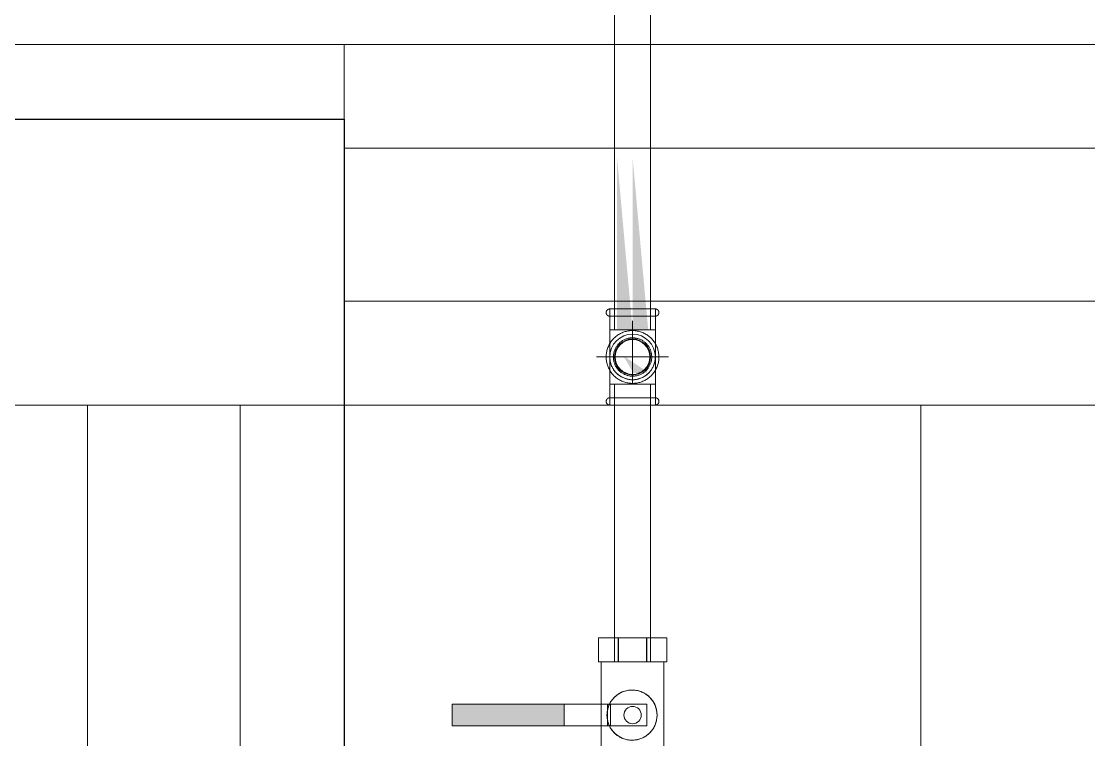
# Model space of a CAD drawing. Header units: metres. Extents: x 147 to 427, y -16 to 162.
# Drawn here: x 295.311 to 296.051, y 117.082 to 117.58 of the extents above; entities that cross this region are included whole.
import ezdxf

# ---------------------------------------------------------------- set-up
doc = ezdxf.new("R2010")
doc.units = ezdxf.units.M
doc.layers.add('1053_ARQ_BASE_MATADOURO_2_dwg', color=7, linetype='Continuous', lineweight=5, true_color=0x767676)
doc.layers.add('1053_ARQ_BASE_MATADOURO_dwg', color=7, linetype='Continuous', lineweight=5, true_color=0x767676)
for name, color, linetype, lineweight in [('A-PISO', 7, 'Continuous', 5), ('P-PIPE', 7, 'Continuous', 5), ('P-PIPE-CNTR', 7, 'Continuous', 5)]:
    doc.layers.add(name, color=color, linetype=linetype, lineweight=lineweight)

# ---------------------------------------------------------------- blocks, each defined once
blk = doc.blocks.new('Valvula esfera BSP-PN30 - Válvula Esfera BSP - TupyValve - Válvula Esfera BSP TupyValve PN30 Plena-3956555-TÉRREO 1_20 - Dependente 1')
at = {"layer": 'P-PIPE', "true_color": 0x7f7f7f}
blk.add_hatch(color=8, dxfattribs=at).paths.add_polyline_path([(-0.0474, 0.0295), (-0.0474, 0.0445), (-0.125, 0.0445), (-0.125, 0.0295)])
at = {"layer": 'P-PIPE'}
for p, q in [((-0.00991, 0.0905), (-0.0237, 0.0905)), ((-0.0237, 0.0905), (-0.00972, 0.0905)), ((-0.0237, 0.0905), (-0.0237, 0.074)), ((-0.0237, 0.0905), (-0.0237, 0.074)), ((-0.01735, 0.0905), (-0.00446, 0.0905)), ((-0.01735, 0.0905), (0.01745, 0.0905)), ((-0.00991, 0.0905), (-0.00991, 0.074)), ((-0.00972, 0.0905), (0.00991, 0.0905)), ((-0.00972, 0.0905), (-0.00972, 0.074)), ((0.00455, 0.0905), (0.01745, 0.0905)), ((0.0237, 0.0905), (0.00972, 0.0905)), ((0.00972, 0.0905), (0.00972, 0.074)), ((0.00991, 0.0905), (0.0237, 0.0905)), ((0.00991, 0.0905), (0.00991, 0.074)), ((0.0237, 0.074), (0.0237, 0.0905)), ((0.0237, 0.0905), (0.0237, 0.074)), ((-0.00972, 0.074), (-0.0237, 0.074)), ((-0.0237, 0.074), (-0.00991, 0.074)), ((-0.0218, 0.074), (-0.0218, 0)), ((-0.0218, 0.074), (-0.00564, 0.074)), ((-0.0218, 0.074), (0.0218, 0.074)), ((0.01745, 0.074), (-0.01735, 0.074)), ((-0.00446, 0.074), (-0.01735, 0.074)), ((0.00991, 0.074), (-0.00972, 0.074)), ((0.01745, 0.074), (0.00455, 0.074)), ((0.00564, 0.074), (0.0218, 0.074)), ((0.00972, 0.074), (0.0237, 0.074)), ((0.0237, 0.074), (0.00991, 0.074)), ((0.0218, 0), (0.0218, 0.074)), ((-0.125, 0.0445), (-0.0474, 0.0445)), ((-0.125, 0.0445), (-0.125, 0.0295)), ((-0.0174, 0.0445), (-0.0474, 0.0445)), ((-0.0474, 0.0445), (-0.0154, 0.0445)), ((-0.0474, 0.0445), (-0.0474, 0.0295)), ((0.01, 0.0445), (-0.0174, 0.0445)), ((-0.0174, 0.0295), (-0.0174, 0.0445)), ((-0.0154, 0.0445), (0.01, 0.0445)), ((-0.0154, 0.0445), (-0.0154, 0.0295)), ((0.01, 0.0445), (0.01, 0.0295)), ((0.01, 0.0445), (0.01, 0.0295)), ((-0.0474, 0.0295), (-0.125, 0.0295)), ((-0.0154, 0.0295), (-0.0474, 0.0295)), ((-0.0474, 0.0295), (-0.0174, 0.0295)), ((-0.0174, 0.0295), (0.01, 0.0295)), ((0.01, 0.0295), (-0.0154, 0.0295)), ((-0.00962, 0), (-0.0237, 0)), ((-0.0237, 0), (-0.01002, 0)), ((-0.0237, 0), (-0.0237, -0.0165)), ((-0.0237, 0), (-0.0237, -0.0165)), ((0.0218, 0), (-0.0218, 0)), ((0.0218, 0), (-0.0218, 0)), ((-0.0174, 0), (0.0174, 0)), ((-0.0174, 0), (0.0174, 0)), ((-0.01002, 0), (0.00962, 0)), ((-0.01002, 0), (-0.01002, -0.0165)), ((0.01002, 0), (-0.00962, 0)), ((-0.00962, 0), (-0.00962, -0.0165)), ((0.00962, 0), (0.0237, 0)), ((0.00962, 0), (0.00962, -0.0165)), ((0.0237, 0), (0.01002, 0)), ((0.01002, 0), (0.01002, -0.0165)), ((0.0237, -0.0165), (0.0237, 0)), ((0.0237, 0), (0.0237, -0.0165)), ((-0.01002, -0.0165), (-0.0237, -0.0165)), ((-0.0237, -0.0165), (-0.00962, -0.0165)), ((0.0174, -0.0165), (-0.0174, -0.0165)), ((0.0174, -0.0165), (-0.0174, -0.0165)), ((0.00962, -0.0165), (-0.01002, -0.0165)), ((-0.00962, -0.0165), (0.01002, -0.0165)), ((0.0237, -0.0165), (0.00962, -0.0165)), ((0.01002, -0.0165), (0.0237, -0.0165))]:
    blk.add_line(p, q, dxfattribs=at)
for centre, radius, start, end in [((-0.00034, 0.037), 0.0174, 360, 180), ((0, 0.037), 0.006, 0, 180), ((0, 0.037), 0.006, 360, 180), ((0, 0.037), 0.006, 0, 180), ((0, 0.037), 0.006, 0, 180), ((-0.00034, 0.037), 0.0174, 180, 360), ((0, 0.037), 0.006, 180, 360), ((0, 0.037), 0.006, 180, 360), ((0, 0.037), 0.006, 180, 360), ((0, 0.037), 0.006, 180, 360)]:
    blk.add_arc(centre, radius, start, end, dxfattribs=at)
for points, knots in [([(-0.01774, 0.037), (-0.01768, 0.03811), (-0.0175, 0.03971), (-0.01713, 0.04145), (-0.01686, 0.04241), (-0.01657, 0.04335), (-0.01611, 0.04447), (-0.01543, 0.04576), (-0.01463, 0.04697), (-0.01377, 0.0481), (-0.01283, 0.04916), (-0.01142, 0.0505), (-0.00984, 0.05164), (-0.00809, 0.05259), (-0.00668, 0.05322), (-0.00519, 0.05374), (-0.00317, 0.05423), (-0.00103, 0.05442), (0.00114, 0.05435), (0.00324, 0.05409), (0.00527, 0.05352), (0.00719, 0.05269), (0.00898, 0.05176), (0.0106, 0.05061), (0.01204, 0.04926), (0.013, 0.04819), (0.01389, 0.04704), (0.0147, 0.04582), (0.0154, 0.04452), (0.01596, 0.04315), (0.01638, 0.04172), (0.01681, 0.03972), (0.01699, 0.03811), (0.01706, 0.037)], [0, 0, 0, 0, 0.055556, 0.083333, 0.097222, 0.111111, 0.138889, 0.166667, 0.194444, 0.222222, 0.25, 0.277778, 0.333333, 0.361111, 0.388889, 0.416667, 0.444444, 0.5, 0.527778, 0.555556, 0.611111, 0.638889, 0.666667, 0.722222, 0.75, 0.777778, 0.805556, 0.833333, 0.861111, 0.888889, 0.916667, 0.944444, 1, 1, 1, 1]), ([(0.01706, 0.037), (0.01699, 0.03589), (0.01681, 0.03428), (0.01638, 0.03228), (0.01596, 0.03085), (0.0154, 0.02948), (0.0147, 0.02818), (0.01389, 0.02696), (0.013, 0.02581), (0.01204, 0.02474), (0.0106, 0.02339), (0.00898, 0.02224), (0.00719, 0.02131), (0.00575, 0.02069), (0.00425, 0.02019), (0.00221, 0.01973), (0.00006, 0.01957), (-0.00211, 0.01968), (-0.0042, 0.01996), (-0.0062, 0.02056), (-0.00809, 0.02141), (-0.00984, 0.02236), (-0.01142, 0.0235), (-0.01283, 0.02484), (-0.01377, 0.0259), (-0.01463, 0.02703), (-0.01543, 0.02824), (-0.01611, 0.02953), (-0.01657, 0.03065), (-0.01686, 0.03159), (-0.01713, 0.03255), (-0.0175, 0.03429), (-0.01768, 0.03589), (-0.01774, 0.037)], [0, 0, 0, 0, 0.055556, 0.083333, 0.111111, 0.138889, 0.166667, 0.194444, 0.222222, 0.25, 0.277778, 0.333333, 0.361111, 0.388889, 0.416667, 0.444444, 0.5, 0.527778, 0.555556, 0.611111, 0.638889, 0.666667, 0.722222, 0.75, 0.777778, 0.805556, 0.833333, 0.861111, 0.888889, 0.902778, 0.916667, 0.944444, 1, 1, 1, 1])]:
    blk.add_open_spline(points, degree=3, knots=knots, dxfattribs=at)
blk = doc.blocks.new('AÇO_Cotovelo 90 45 - AÇO_Cotovelo 90 45-V171-TÉRREO 1_20 - Dependente 1')
at = {"layer": 'P-PIPE'}
for p, q in [((118.82732, 117.32868), (118.82732, 117.31418)), ((118.84312, 117.32868), (118.82732, 117.32868)), ((118.82732, 117.32868), (118.84312, 117.32868)), ((118.8346, 117.32868), (118.83107, 117.32868)), ((118.85892, 117.32868), (118.84312, 117.32868)), ((118.84312, 117.32868), (118.85892, 117.32868)), ((118.85517, 117.32868), (118.85164, 117.32868)), ((118.85892, 117.31418), (118.85892, 117.32868)), ((118.82732, 117.31418), (118.84312, 117.31418)), ((118.8346, 117.31418), (118.83107, 117.31418)), ((118.84312, 117.31418), (118.85892, 117.31418)), ((118.85517, 117.31418), (118.85164, 117.31418))]:
    blk.add_line(p, q, dxfattribs=at)
at = {"layer": 'P-PIPE', "flags": 128}
for points in [[(118.84312, 117.36578), (118.84238, 117.36577), (118.84165, 117.36573), (118.84093, 117.36565), (118.8402, 117.36555), (118.83948, 117.36542), (118.83877, 117.36526), (118.83806, 117.36507), (118.83736, 117.36486), (118.83667, 117.36461), (118.83599, 117.36434), (118.83532, 117.36404), (118.83467, 117.36372), (118.83402, 117.36337), (118.8334, 117.36299), (118.83278, 117.36259), (118.83219, 117.36216), (118.83161, 117.36171), (118.83105, 117.36124), (118.83051, 117.36075), (118.82999, 117.36023), (118.82949, 117.3597), (118.82901, 117.35914), (118.82856, 117.35857), (118.82813, 117.35798), (118.82772, 117.35737), (118.82733, 117.35675), (118.82698, 117.35611), (118.82664, 117.35546), (118.82634, 117.35479), (118.82606, 117.35412), (118.82581, 117.35343), (118.82558, 117.35273), (118.82539, 117.35203), (118.82522, 117.35131), (118.82508, 117.35059), (118.82497, 117.34987), (118.82489, 117.34914), (118.82484, 117.34841), (118.82482, 117.34768), (118.82482, 117.34695), (118.82486, 117.34622), (118.82493, 117.34549), (118.82502, 117.34476), (118.82514, 117.34404), (118.82529, 117.34333), (118.82548, 117.34262), (118.82568, 117.34192), (118.82592, 117.34122), (118.82619, 117.34054), (118.82648, 117.33987), (118.82679, 117.33921), (118.82714, 117.33856), (118.82751, 117.33793), (118.8279, 117.33732), (118.82832, 117.33671), (118.82876, 117.33613), (118.82923, 117.33557), (118.82972, 117.33502), (118.83023, 117.3345), (118.83076, 117.33399), (118.8313, 117.33351), (118.83187, 117.33305), (118.83246, 117.33261), (118.83306, 117.33219), (118.83368, 117.3318), (118.83432, 117.33144), (118.83497, 117.3311), (118.83563, 117.33079), (118.8363, 117.3305), (118.83699, 117.33024), (118.83768, 117.33001), (118.83838, 117.32981), (118.83909, 117.32963), (118.83981, 117.32949), (118.84053, 117.32937), (118.84126, 117.32928), (118.84199, 117.32922), (118.84272, 117.32919), (118.84312, 117.32918)], [(118.84312, 117.32918), (118.84385, 117.3292), (118.84458, 117.32924), (118.84531, 117.32932), (118.84603, 117.32942), (118.84675, 117.32955), (118.84747, 117.32971), (118.84817, 117.3299), (118.84887, 117.33011), (118.84956, 117.33036), (118.85024, 117.33063), (118.85091, 117.33093), (118.85157, 117.33125), (118.85221, 117.3316), (118.85284, 117.33198), (118.85345, 117.33238), (118.85405, 117.33281), (118.85462, 117.33325), (118.85518, 117.33373), (118.85572, 117.33422), (118.85624, 117.33473), (118.85674, 117.33527), (118.85722, 117.33582), (118.85768, 117.3364), (118.85811, 117.33699), (118.85852, 117.3376), (118.8589, 117.33822), (118.85926, 117.33886), (118.85959, 117.33951), (118.85989, 117.34018), (118.86017, 117.34085), (118.86042, 117.34154), (118.86065, 117.34224), (118.86084, 117.34294), (118.86101, 117.34366), (118.86115, 117.34437), (118.86126, 117.3451), (118.86134, 117.34583), (118.86139, 117.34656), (118.86142, 117.34729), (118.86141, 117.34802), (118.86137, 117.34875), (118.86131, 117.34948), (118.86121, 117.3502), (118.86109, 117.35093), (118.86094, 117.35164), (118.86076, 117.35235), (118.86055, 117.35305), (118.86031, 117.35375), (118.86005, 117.35443), (118.85976, 117.3551), (118.85944, 117.35576), (118.85909, 117.35641), (118.85873, 117.35704), (118.85833, 117.35765), (118.85791, 117.35825), (118.85747, 117.35884), (118.857, 117.3594), (118.85652, 117.35995), (118.85601, 117.36047), (118.85548, 117.36098), (118.85493, 117.36146), (118.85436, 117.36192), (118.85377, 117.36236), (118.85317, 117.36278), (118.85255, 117.36317), (118.85192, 117.36353), (118.85127, 117.36387), (118.85061, 117.36418), (118.84993, 117.36447), (118.84925, 117.36473), (118.84855, 117.36496), (118.84785, 117.36516), (118.84714, 117.36534), (118.84642, 117.36548), (118.8457, 117.3656), (118.84497, 117.36569), (118.84424, 117.36575), (118.84351, 117.36578), (118.84312, 117.36578)], [(118.84312, 117.33418), (118.84258, 117.33419), (118.84205, 117.33423), (118.84152, 117.33428), (118.841, 117.33435), (118.84047, 117.33445), (118.83995, 117.33457), (118.83944, 117.3347), (118.83893, 117.33486), (118.83843, 117.33504), (118.83794, 117.33523), (118.83745, 117.33545), (118.83697, 117.33569), (118.83651, 117.33594), (118.83605, 117.33622), (118.83561, 117.33651), (118.83517, 117.33682), (118.83475, 117.33714), (118.83435, 117.33749), (118.83395, 117.33784), (118.83358, 117.33822), (118.83321, 117.33861), (118.83287, 117.33901), (118.83253, 117.33943), (118.83222, 117.33986), (118.83192, 117.3403), (118.83165, 117.34075), (118.83139, 117.34122), (118.83115, 117.34169), (118.83092, 117.34217), (118.83072, 117.34266), (118.83054, 117.34316), (118.83037, 117.34367), (118.83023, 117.34418), (118.83011, 117.3447), (118.83001, 117.34522), (118.82993, 117.34575), (118.82987, 117.34628), (118.82983, 117.34681), (118.82982, 117.34734), (118.82982, 117.34787), (118.82985, 117.3484), (118.8299, 117.34893), (118.82996, 117.34946), (118.83005, 117.34999), (118.83016, 117.35051), (118.8303, 117.35102), (118.83045, 117.35153), (118.83062, 117.35203), (118.83081, 117.35253), (118.83102, 117.35302), (118.83125, 117.3535), (118.8315, 117.35397), (118.83177, 117.35443), (118.83206, 117.35488), (118.83236, 117.35531), (118.83269, 117.35574), (118.83302, 117.35615), (118.83338, 117.35654), (118.83375, 117.35692), (118.83413, 117.35729), (118.83453, 117.35764), (118.83495, 117.35798), (118.83537, 117.3583), (118.83581, 117.3586), (118.83626, 117.35888), (118.83672, 117.35915), (118.83719, 117.35939), (118.83767, 117.35962), (118.83816, 117.35983), (118.83866, 117.36002), (118.83917, 117.36018), (118.83968, 117.36033), (118.84019, 117.36046), (118.84071, 117.36057), (118.84124, 117.36065), (118.84177, 117.36072), (118.8423, 117.36076), (118.84283, 117.36078), (118.84312, 117.36078)], [(118.84312, 117.36078), (118.84365, 117.36077), (118.84418, 117.36074), (118.84471, 117.36069), (118.84524, 117.36061), (118.84576, 117.36052), (118.84628, 117.3604), (118.84679, 117.36027), (118.8473, 117.36011), (118.8478, 117.35993), (118.8483, 117.35973), (118.84878, 117.35952), (118.84926, 117.35928), (118.84972, 117.35903), (118.85018, 117.35875), (118.85063, 117.35846), (118.85106, 117.35815), (118.85148, 117.35783), (118.85189, 117.35748), (118.85228, 117.35712), (118.85266, 117.35675), (118.85302, 117.35636), (118.85337, 117.35596), (118.8537, 117.35554), (118.85401, 117.35511), (118.85431, 117.35467), (118.85459, 117.35422), (118.85485, 117.35375), (118.85509, 117.35328), (118.85531, 117.3528), (118.85551, 117.3523), (118.8557, 117.3518), (118.85586, 117.3513), (118.856, 117.35079), (118.85612, 117.35027), (118.85622, 117.34974), (118.8563, 117.34922), (118.85636, 117.34869), (118.8564, 117.34816), (118.85642, 117.34763), (118.85641, 117.3471), (118.85638, 117.34656), (118.85634, 117.34603), (118.85627, 117.34551), (118.85618, 117.34498), (118.85607, 117.34446), (118.85594, 117.34395), (118.85579, 117.34344), (118.85561, 117.34293), (118.85542, 117.34244), (118.85521, 117.34195), (118.85498, 117.34147), (118.85473, 117.341), (118.85446, 117.34054), (118.85417, 117.34009), (118.85387, 117.33966), (118.85355, 117.33923), (118.85321, 117.33882), (118.85286, 117.33843), (118.85249, 117.33804), (118.8521, 117.33768), (118.8517, 117.33733), (118.85129, 117.33699), (118.85086, 117.33667), (118.85042, 117.33637), (118.84997, 117.33609), (118.84951, 117.33582), (118.84904, 117.33558), (118.84856, 117.33535), (118.84807, 117.33514), (118.84757, 117.33495), (118.84707, 117.33478), (118.84656, 117.33464), (118.84604, 117.33451), (118.84552, 117.3344), (118.84499, 117.33432), (118.84447, 117.33425), (118.84394, 117.33421), (118.8434, 117.33419), (118.84312, 117.33418)], [(118.82732, 117.34747), (118.82732, 117.34742), (118.82732, 117.34735), (118.82732, 117.34724), (118.82732, 117.34711), (118.82732, 117.34695), (118.82732, 117.34675), (118.82732, 117.34653), (118.82732, 117.34628), (118.82732, 117.346), (118.82732, 117.34569), (118.82732, 117.34536), (118.82732, 117.345), (118.82732, 117.34461), (118.82732, 117.3442), (118.82732, 117.34376), (118.82732, 117.3433), (118.82732, 117.34282), (118.82732, 117.34231), (118.82732, 117.34178), (118.82732, 117.34123), (118.82732, 117.34066), (118.82732, 117.34007), (118.82732, 117.33947), (118.82732, 117.33884), (118.82732, 117.3382), (118.82732, 117.33755), (118.82732, 117.33688), (118.82732, 117.33619), (118.82732, 117.3355), (118.82732, 117.33479), (118.82732, 117.33407), (118.82732, 117.33335), (118.82732, 117.33262), (118.82732, 117.33188), (118.82732, 117.33114), (118.82732, 117.33039), (118.82732, 117.32964), (118.82732, 117.32889), (118.82732, 117.32868)], [(118.85892, 117.32868), (118.85892, 117.32944), (118.85892, 117.33019), (118.85892, 117.33093), (118.85892, 117.33168), (118.85892, 117.33242), (118.85892, 117.33315), (118.85892, 117.33388), (118.85892, 117.3346), (118.85892, 117.33531), (118.85892, 117.33601), (118.85892, 117.33669), (118.85892, 117.33737), (118.85892, 117.33803), (118.85892, 117.33867), (118.85892, 117.3393), (118.85892, 117.33991), (118.85892, 117.34051), (118.85892, 117.34108), (118.85892, 117.34164), (118.85892, 117.34217), (118.85892, 117.34268), (118.85892, 117.34317), (118.85892, 117.34364), (118.85892, 117.34409), (118.85892, 117.3445), (118.85892, 117.3449), (118.85892, 117.34527), (118.85892, 117.34561), (118.85892, 117.34592), (118.85892, 117.34621), (118.85892, 117.34647), (118.85892, 117.3467), (118.85892, 117.3469), (118.85892, 117.34707), (118.85892, 117.34721), (118.85892, 117.34732), (118.85892, 117.34741), (118.85892, 117.34746)], [(118.82482, 117.31668), (118.82482, 117.31678), (118.82482, 117.31688), (118.82483, 117.31698), (118.82485, 117.31708), (118.82487, 117.31718), (118.82489, 117.31728), (118.82491, 117.31738), (118.82494, 117.31747), (118.82498, 117.31757), (118.82501, 117.31766), (118.82505, 117.31775), (118.8251, 117.31784), (118.82515, 117.31793), (118.8252, 117.31801), (118.82525, 117.3181), (118.82531, 117.31818), (118.82537, 117.31826), (118.82544, 117.31833), (118.8255, 117.31841), (118.82557, 117.31848), (118.82565, 117.31855), (118.82572, 117.31861), (118.8258, 117.31867), (118.82588, 117.31873), (118.82597, 117.31879), (118.82605, 117.31884), (118.82614, 117.31889), (118.82623, 117.31893), (118.82632, 117.31898), (118.82641, 117.31901), (118.8265, 117.31905), (118.8266, 117.31908), (118.8267, 117.31911), (118.82679, 117.31913), (118.82689, 117.31915), (118.82699, 117.31916), (118.82709, 117.31917), (118.82719, 117.31918), (118.82729, 117.31918), (118.82732, 117.31918)], [(118.82732, 117.31418), (118.82722, 117.31419), (118.82712, 117.31419), (118.82702, 117.3142), (118.82692, 117.31422), (118.82682, 117.31423), (118.82672, 117.31426), (118.82663, 117.31428), (118.82653, 117.31431), (118.82644, 117.31434), (118.82634, 117.31438), (118.82625, 117.31442), (118.82616, 117.31447), (118.82607, 117.31451), (118.82599, 117.31457), (118.8259, 117.31462), (118.82582, 117.31468), (118.82574, 117.31474), (118.82567, 117.3148), (118.82559, 117.31487), (118.82552, 117.31494), (118.82545, 117.31502), (118.82539, 117.31509), (118.82533, 117.31517), (118.82527, 117.31525), (118.82521, 117.31533), (118.82516, 117.31542), (118.82511, 117.31551), (118.82507, 117.3156), (118.82502, 117.31569), (118.82499, 117.31578), (118.82495, 117.31587), (118.82492, 117.31597), (118.82489, 117.31606), (118.82487, 117.31616), (118.82485, 117.31626), (118.82484, 117.31636), (118.82483, 117.31646), (118.82482, 117.31656), (118.82482, 117.31666), (118.82482, 117.31668)], [(118.82733, 117.31918), (118.82737, 117.31918), (118.82743, 117.31918), (118.82752, 117.31918), (118.82763, 117.31918), (118.82777, 117.31918), (118.82793, 117.31918), (118.82812, 117.31918), (118.82833, 117.31918), (118.82856, 117.31918), (118.82882, 117.31918), (118.8291, 117.31918), (118.8294, 117.31918), (118.82973, 117.31918), (118.83008, 117.31918), (118.83044, 117.31918), (118.83083, 117.31918), (118.83124, 117.31918), (118.83166, 117.31918), (118.83211, 117.31918), (118.83257, 117.31918), (118.83305, 117.31918), (118.83354, 117.31918), (118.83405, 117.31918), (118.83458, 117.31918), (118.83512, 117.31918), (118.83567, 117.31918), (118.83623, 117.31918), (118.83681, 117.31918)], [(118.82733, 117.31418), (118.82737, 117.31418), (118.82743, 117.31418), (118.82752, 117.31418), (118.82763, 117.31418), (118.82777, 117.31418), (118.82793, 117.31418), (118.82812, 117.31418), (118.82833, 117.31418), (118.82856, 117.31418), (118.82882, 117.31418), (118.8291, 117.31418), (118.8294, 117.31418), (118.82973, 117.31418), (118.83008, 117.31418), (118.83044, 117.31418), (118.83083, 117.31418), (118.83124, 117.31418), (118.83166, 117.31418), (118.83211, 117.31418), (118.83257, 117.31418), (118.83305, 117.31418), (118.83354, 117.31418), (118.83405, 117.31418), (118.83458, 117.31418), (118.83512, 117.31418), (118.83567, 117.31418), (118.83623, 117.31418), (118.83681, 117.31418), (118.83739, 117.31418), (118.83798, 117.31418), (118.83859, 117.31418), (118.8392, 117.31418), (118.83981, 117.31418), (118.84043, 117.31418), (118.84106, 117.31418), (118.84168, 117.31418), (118.84231, 117.31418), (118.84295, 117.31418), (118.84312, 117.31418)], [(118.84312, 117.31918), (118.84248, 117.31918), (118.84185, 117.31918), (118.84122, 117.31918), (118.8406, 117.31918), (118.83998, 117.31918), (118.83936, 117.31918), (118.83875, 117.31918), (118.83815, 117.31918), (118.83755, 117.31918), (118.83696, 117.31918), (118.83639, 117.31918), (118.83582, 117.31918), (118.83527, 117.31918), (118.83472, 117.31918), (118.8342, 117.31918), (118.83368, 117.31918), (118.83318, 117.31918), (118.8327, 117.31918), (118.83223, 117.31918), (118.83178, 117.31918), (118.83135, 117.31918), (118.83094, 117.31918), (118.83055, 117.31918), (118.83017, 117.31918), (118.82982, 117.31918), (118.82949, 117.31918), (118.82918, 117.31918), (118.82889, 117.31918), (118.82863, 117.31918), (118.82839, 117.31918), (118.82817, 117.31918), (118.82798, 117.31918), (118.82781, 117.31918), (118.82767, 117.31918), (118.82755, 117.31918), (118.82745, 117.31918), (118.82738, 117.31918), (118.82734, 117.31918)], [(118.83696, 117.31418), (118.83639, 117.31418), (118.83582, 117.31418), (118.83527, 117.31418), (118.83472, 117.31418), (118.8342, 117.31418), (118.83368, 117.31418), (118.83318, 117.31418), (118.8327, 117.31418), (118.83223, 117.31418), (118.83178, 117.31418), (118.83135, 117.31418), (118.83094, 117.31418), (118.83055, 117.31418), (118.83017, 117.31418), (118.82982, 117.31418), (118.82949, 117.31418), (118.82918, 117.31418), (118.82889, 117.31418), (118.82863, 117.31418), (118.82839, 117.31418), (118.82817, 117.31418), (118.82798, 117.31418), (118.82781, 117.31418), (118.82767, 117.31418), (118.82755, 117.31418), (118.82745, 117.31418), (118.82738, 117.31418), (118.82734, 117.31418)], [(118.8589, 117.31918), (118.85887, 117.31918), (118.8588, 117.31918), (118.85871, 117.31918), (118.8586, 117.31918), (118.85846, 117.31918), (118.8583, 117.31918), (118.85811, 117.31918), (118.8579, 117.31918), (118.85767, 117.31918), (118.85741, 117.31918), (118.85713, 117.31918), (118.85683, 117.31918), (118.8565, 117.31918), (118.85616, 117.31918), (118.85579, 117.31918), (118.8554, 117.31918), (118.85499, 117.31918), (118.85457, 117.31918), (118.85412, 117.31918), (118.85366, 117.31918), (118.85318, 117.31918), (118.85269, 117.31918), (118.85218, 117.31918), (118.85165, 117.31918), (118.85111, 117.31918), (118.85056, 117.31918), (118.85, 117.31918), (118.84943, 117.31918), (118.84884, 117.31918), (118.84825, 117.31918), (118.84765, 117.31918), (118.84704, 117.31918), (118.84642, 117.31918), (118.8458, 117.31918), (118.84518, 117.31918), (118.84455, 117.31918), (118.84392, 117.31918), (118.84329, 117.31918), (118.84312, 117.31918)], [(118.84312, 117.31418), (118.84375, 117.31418), (118.84438, 117.31418), (118.84501, 117.31418), (118.84563, 117.31418), (118.84626, 117.31418), (118.84687, 117.31418), (118.84748, 117.31418), (118.84809, 117.31418), (118.84868, 117.31418), (118.84927, 117.31418), (118.84985, 117.31418), (118.85041, 117.31418), (118.85097, 117.31418), (118.85151, 117.31418), (118.85204, 117.31418), (118.85255, 117.31418), (118.85305, 117.31418), (118.85353, 117.31418), (118.854, 117.31418), (118.85445, 117.31418), (118.85488, 117.31418), (118.85529, 117.31418), (118.85569, 117.31418), (118.85606, 117.31418), (118.85641, 117.31418), (118.85674, 117.31418), (118.85705, 117.31418), (118.85734, 117.31418), (118.8576, 117.31418), (118.85784, 117.31418), (118.85806, 117.31418), (118.85825, 117.31418), (118.85842, 117.31418), (118.85857, 117.31418), (118.85869, 117.31418), (118.85878, 117.31418), (118.85885, 117.31418), (118.8589, 117.31418)], [(118.84927, 117.31918), (118.84985, 117.31918), (118.85041, 117.31918), (118.85097, 117.31918), (118.85151, 117.31918), (118.85204, 117.31918), (118.85255, 117.31918), (118.85305, 117.31918), (118.85353, 117.31918), (118.854, 117.31918), (118.85445, 117.31918), (118.85488, 117.31918), (118.85529, 117.31918), (118.85569, 117.31918), (118.85606, 117.31918), (118.85641, 117.31918), (118.85674, 117.31918), (118.85705, 117.31918), (118.85734, 117.31918), (118.8576, 117.31918), (118.85784, 117.31918), (118.85806, 117.31918), (118.85825, 117.31918), (118.85842, 117.31918), (118.85857, 117.31918), (118.85869, 117.31918), (118.85878, 117.31918), (118.85885, 117.31918), (118.8589, 117.31918)], [(118.8589, 117.31418), (118.85887, 117.31418), (118.8588, 117.31418), (118.85871, 117.31418), (118.8586, 117.31418), (118.85846, 117.31418), (118.8583, 117.31418), (118.85811, 117.31418), (118.8579, 117.31418), (118.85767, 117.31418), (118.85741, 117.31418), (118.85713, 117.31418), (118.85683, 117.31418), (118.8565, 117.31418), (118.85616, 117.31418), (118.85579, 117.31418), (118.8554, 117.31418), (118.85499, 117.31418), (118.85457, 117.31418), (118.85412, 117.31418), (118.85366, 117.31418), (118.85318, 117.31418), (118.85269, 117.31418), (118.85218, 117.31418), (118.85165, 117.31418), (118.85111, 117.31418), (118.85056, 117.31418), (118.85, 117.31418), (118.84943, 117.31418)], [(118.85892, 117.31918), (118.85902, 117.31918), (118.85912, 117.31918), (118.85922, 117.31917), (118.85931, 117.31915), (118.85941, 117.31913), (118.85951, 117.31911), (118.85961, 117.31909), (118.8597, 117.31906), (118.8598, 117.31902), (118.85989, 117.31899), (118.85998, 117.31895), (118.86007, 117.3189), (118.86016, 117.31885), (118.86024, 117.3188), (118.86033, 117.31875), (118.86041, 117.31869), (118.86049, 117.31863), (118.86056, 117.31856), (118.86064, 117.3185), (118.86071, 117.31843), (118.86078, 117.31835), (118.86084, 117.31828), (118.86091, 117.3182), (118.86096, 117.31812), (118.86102, 117.31804), (118.86107, 117.31795), (118.86112, 117.31786), (118.86117, 117.31777), (118.86121, 117.31768), (118.86125, 117.31759), (118.86128, 117.3175), (118.86131, 117.3174), (118.86134, 117.3173), (118.86136, 117.31721), (118.86138, 117.31711), (118.8614, 117.31701), (118.86141, 117.31691), (118.86141, 117.31681), (118.86142, 117.31671), (118.86142, 117.31668)], [(118.86142, 117.31668), (118.86141, 117.31658), (118.86141, 117.31648), (118.8614, 117.31639), (118.86138, 117.31629), (118.86137, 117.31619), (118.86134, 117.31609), (118.86132, 117.31599), (118.86129, 117.3159), (118.86126, 117.3158), (118.86122, 117.31571), (118.86118, 117.31562), (118.86113, 117.31553), (118.86109, 117.31544), (118.86103, 117.31536), (118.86098, 117.31527), (118.86092, 117.31519), (118.86086, 117.31511), (118.8608, 117.31504), (118.86073, 117.31496), (118.86066, 117.31489), (118.86059, 117.31482), (118.86051, 117.31476), (118.86043, 117.3147), (118.86035, 117.31464), (118.86027, 117.31458), (118.86018, 117.31453), (118.86009, 117.31448), (118.86001, 117.31443), (118.85991, 117.31439), (118.85982, 117.31435), (118.85973, 117.31432), (118.85963, 117.31429), (118.85954, 117.31426), (118.85944, 117.31424), (118.85934, 117.31422), (118.85924, 117.31421), (118.85914, 117.31419), (118.85904, 117.31419), (118.85894, 117.31418), (118.85892, 117.31418)]]:
    blk.add_lwpolyline(points, dxfattribs=at)
at = {"layer": 'P-PIPE'}
for radius, start, end in [(0.0158, 90, 270), (0.0158, 90, 270), (0.0158, 90, 270), (0.01205, 90, 270), (0.01205, 90, 270), (0.0158, 270, 90), (0.0158, 270, 90), (0.0158, 270, 90), (0.01205, 270, 90), (0.01205, 270, 90)]:
    blk.add_arc((118.84312, 117.34748), radius, start, end, dxfattribs=at)
blk = doc.blocks.new('AÇO_Cotovelo 90 45 - AÇO_Cotovelo 90 45-V173-TÉRREO 1_20 - Dependente 1')
at = {"layer": 'P-PIPE', "true_color": 0x7f7f7f}
blk.add_hatch(color=8, dxfattribs=at).paths.add_polyline_path([(127.34788, 117.33631), (127.35409, 117.3368), (127.33687, 117.3482), (127.34364, 117.33631), (127.34635, 117.33631)])
at = {"layer": 'P-PIPE'}
for p, q in [((127.32732, 117.38078), (127.32732, 117.36628)), ((127.34312, 117.38078), (127.32732, 117.38078)), ((127.35892, 117.38078), (127.34312, 117.38078)), ((127.35892, 117.36628), (127.35892, 117.38078)), ((127.32732, 117.36628), (127.34312, 117.36628)), ((127.34312, 117.36628), (127.32732, 117.36628)), ((127.34312, 117.36628), (127.35892, 117.36628)), ((127.35892, 117.36628), (127.34312, 117.36628))]:
    blk.add_line(p, q, dxfattribs=at)
at = {"layer": 'P-PIPE', "flags": 128}
for points in [[(127.32482, 117.37828), (127.32482, 117.37838), (127.32482, 117.37848), (127.32483, 117.37858), (127.32485, 117.37868), (127.32487, 117.37878), (127.32489, 117.37888), (127.32491, 117.37898), (127.32494, 117.37907), (127.32498, 117.37917), (127.32501, 117.37926), (127.32505, 117.37935), (127.3251, 117.37944), (127.32515, 117.37953), (127.3252, 117.37961), (127.32525, 117.3797), (127.32531, 117.37978), (127.32537, 117.37986), (127.32544, 117.37993), (127.3255, 117.38001), (127.32557, 117.38008), (127.32565, 117.38015), (127.32572, 117.38021), (127.3258, 117.38027), (127.32588, 117.38033), (127.32597, 117.38039), (127.32605, 117.38044), (127.32614, 117.38049), (127.32623, 117.38053), (127.32632, 117.38058), (127.32641, 117.38061), (127.3265, 117.38065), (127.3266, 117.38068), (127.3267, 117.38071), (127.32679, 117.38073), (127.32689, 117.38075), (127.32699, 117.38076), (127.32709, 117.38077), (127.32719, 117.38078), (127.32729, 117.38078), (127.32732, 117.38078)], [(127.32733, 117.38078), (127.32737, 117.38078), (127.32743, 117.38078), (127.32752, 117.38078), (127.32763, 117.38078), (127.32777, 117.38078), (127.32793, 117.38078), (127.32812, 117.38078), (127.32833, 117.38078), (127.32856, 117.38078), (127.32882, 117.38078), (127.3291, 117.38078), (127.3294, 117.38078), (127.32973, 117.38078), (127.33008, 117.38078), (127.33044, 117.38078), (127.33083, 117.38078), (127.33124, 117.38078), (127.33166, 117.38078), (127.33211, 117.38078)], [(127.34312, 117.38078), (127.34248, 117.38078), (127.34185, 117.38078), (127.34122, 117.38078), (127.3406, 117.38078), (127.33998, 117.38078), (127.33936, 117.38078), (127.33875, 117.38078), (127.33815, 117.38078), (127.33755, 117.38078), (127.33696, 117.38078), (127.33639, 117.38078), (127.33582, 117.38078), (127.33527, 117.38078), (127.33472, 117.38078), (127.3342, 117.38078), (127.33368, 117.38078), (127.33318, 117.38078), (127.3327, 117.38078), (127.33223, 117.38078), (127.33178, 117.38078), (127.33135, 117.38078), (127.33094, 117.38078), (127.33055, 117.38078), (127.33017, 117.38078), (127.32982, 117.38078), (127.32949, 117.38078), (127.32918, 117.38078), (127.32889, 117.38078), (127.32863, 117.38078), (127.32839, 117.38078), (127.32817, 117.38078), (127.32798, 117.38078), (127.32781, 117.38078), (127.32767, 117.38078), (127.32755, 117.38078), (127.32745, 117.38078), (127.32738, 117.38078), (127.32734, 117.38078)], [(127.3589, 117.38078), (127.35887, 117.38078), (127.3588, 117.38078), (127.35871, 117.38078), (127.3586, 117.38078), (127.35846, 117.38078), (127.3583, 117.38078), (127.35811, 117.38078), (127.3579, 117.38078), (127.35767, 117.38078), (127.35741, 117.38078), (127.35713, 117.38078), (127.35683, 117.38078), (127.3565, 117.38078), (127.35616, 117.38078), (127.35579, 117.38078), (127.3554, 117.38078), (127.35499, 117.38078), (127.35457, 117.38078), (127.35412, 117.38078), (127.35366, 117.38078), (127.35318, 117.38078), (127.35269, 117.38078), (127.35218, 117.38078), (127.35165, 117.38078), (127.35111, 117.38078), (127.35056, 117.38078), (127.35, 117.38078), (127.34943, 117.38078), (127.34884, 117.38078), (127.34825, 117.38078), (127.34765, 117.38078), (127.34704, 117.38078), (127.34642, 117.38078), (127.3458, 117.38078), (127.34518, 117.38078), (127.34455, 117.38078), (127.34392, 117.38078), (127.34329, 117.38078), (127.34312, 117.38078)], [(127.354, 117.38078), (127.35445, 117.38078), (127.35488, 117.38078), (127.35529, 117.38078), (127.35569, 117.38078), (127.35606, 117.38078), (127.35641, 117.38078), (127.35674, 117.38078), (127.35705, 117.38078), (127.35734, 117.38078), (127.3576, 117.38078), (127.35784, 117.38078), (127.35806, 117.38078), (127.35825, 117.38078), (127.35842, 117.38078), (127.35857, 117.38078), (127.35869, 117.38078), (127.35878, 117.38078), (127.35885, 117.38078), (127.3589, 117.38078)], [(127.35892, 117.38078), (127.35902, 117.38078), (127.35912, 117.38078), (127.35922, 117.38077), (127.35931, 117.38075), (127.35941, 117.38073), (127.35951, 117.38071), (127.35961, 117.38069), (127.3597, 117.38066), (127.3598, 117.38062), (127.35989, 117.38059), (127.35998, 117.38055), (127.36007, 117.3805), (127.36016, 117.38045), (127.36024, 117.3804), (127.36033, 117.38035), (127.36041, 117.38029), (127.36049, 117.38023), (127.36056, 117.38016), (127.36064, 117.3801), (127.36071, 117.38003), (127.36078, 117.37995), (127.36084, 117.37988), (127.36091, 117.3798), (127.36096, 117.37972), (127.36102, 117.37964), (127.36107, 117.37955), (127.36112, 117.37946), (127.36117, 117.37937), (127.36121, 117.37928), (127.36125, 117.37919), (127.36128, 117.3791), (127.36131, 117.379), (127.36134, 117.3789), (127.36136, 117.37881), (127.36138, 117.37871), (127.3614, 117.37861), (127.36141, 117.37851), (127.36141, 117.37841), (127.36142, 117.37831), (127.36142, 117.37828)], [(127.32732, 117.37578), (127.32722, 117.37579), (127.32712, 117.37579), (127.32702, 117.3758), (127.32692, 117.37582), (127.32682, 117.37583), (127.32672, 117.37586), (127.32663, 117.37588), (127.32653, 117.37591), (127.32644, 117.37594), (127.32634, 117.37598), (127.32625, 117.37602), (127.32616, 117.37607), (127.32607, 117.37611), (127.32599, 117.37617), (127.3259, 117.37622), (127.32582, 117.37628), (127.32574, 117.37634), (127.32567, 117.3764), (127.32559, 117.37647), (127.32552, 117.37654), (127.32545, 117.37662), (127.32539, 117.37669), (127.32533, 117.37677), (127.32527, 117.37685), (127.32521, 117.37693), (127.32516, 117.37702), (127.32511, 117.37711), (127.32507, 117.3772), (127.32502, 117.37729), (127.32499, 117.37738), (127.32495, 117.37747), (127.32492, 117.37757), (127.32489, 117.37766), (127.32487, 117.37776), (127.32485, 117.37786), (127.32484, 117.37796), (127.32483, 117.37806), (127.32482, 117.37816), (127.32482, 117.37826), (127.32482, 117.37828)], [(127.32733, 117.37578), (127.32737, 117.37578), (127.32743, 117.37578), (127.32752, 117.37578), (127.32763, 117.37578), (127.32777, 117.37578), (127.32793, 117.37578), (127.32812, 117.37578), (127.32833, 117.37578), (127.32856, 117.37578), (127.32882, 117.37578), (127.3291, 117.37578), (127.3294, 117.37578), (127.32973, 117.37578), (127.33008, 117.37578), (127.33044, 117.37578), (127.33083, 117.37578), (127.33124, 117.37578), (127.33166, 117.37578), (127.33211, 117.37578), (127.33257, 117.37578), (127.33305, 117.37578), (127.33354, 117.37578), (127.33405, 117.37578), (127.33458, 117.37578), (127.33512, 117.37578), (127.33567, 117.37578), (127.33623, 117.37578), (127.33681, 117.37578), (127.33739, 117.37578), (127.33798, 117.37578), (127.33859, 117.37578), (127.3392, 117.37578), (127.33981, 117.37578), (127.34043, 117.37578), (127.34106, 117.37578), (127.34168, 117.37578), (127.34231, 117.37578), (127.34295, 117.37578), (127.34312, 117.37578)], [(127.33223, 117.37578), (127.33178, 117.37578), (127.33135, 117.37578), (127.33094, 117.37578), (127.33055, 117.37578), (127.33017, 117.37578), (127.32982, 117.37578), (127.32949, 117.37578), (127.32918, 117.37578), (127.32889, 117.37578), (127.32863, 117.37578), (127.32839, 117.37578), (127.32817, 117.37578), (127.32798, 117.37578), (127.32781, 117.37578), (127.32767, 117.37578), (127.32755, 117.37578), (127.32745, 117.37578), (127.32738, 117.37578), (127.32734, 117.37578)], [(127.34312, 117.37578), (127.34375, 117.37578), (127.34438, 117.37578), (127.34501, 117.37578), (127.34563, 117.37578), (127.34626, 117.37578), (127.34687, 117.37578), (127.34748, 117.37578), (127.34809, 117.37578), (127.34868, 117.37578), (127.34927, 117.37578), (127.34985, 117.37578), (127.35041, 117.37578), (127.35097, 117.37578), (127.35151, 117.37578), (127.35204, 117.37578), (127.35255, 117.37578), (127.35305, 117.37578), (127.35353, 117.37578), (127.354, 117.37578), (127.35445, 117.37578), (127.35488, 117.37578), (127.35529, 117.37578), (127.35569, 117.37578), (127.35606, 117.37578), (127.35641, 117.37578), (127.35674, 117.37578), (127.35705, 117.37578), (127.35734, 117.37578), (127.3576, 117.37578), (127.35784, 117.37578), (127.35806, 117.37578), (127.35825, 117.37578), (127.35842, 117.37578), (127.35857, 117.37578), (127.35869, 117.37578), (127.35878, 117.37578), (127.35885, 117.37578), (127.3589, 117.37578)], [(127.3589, 117.37578), (127.35887, 117.37578), (127.3588, 117.37578), (127.35871, 117.37578), (127.3586, 117.37578), (127.35846, 117.37578), (127.3583, 117.37578), (127.35811, 117.37578), (127.3579, 117.37578), (127.35767, 117.37578), (127.35741, 117.37578), (127.35713, 117.37578), (127.35683, 117.37578), (127.3565, 117.37578), (127.35616, 117.37578), (127.35579, 117.37578), (127.3554, 117.37578), (127.35499, 117.37578), (127.35457, 117.37578), (127.35412, 117.37578)], [(127.36142, 117.37828), (127.36141, 117.37818), (127.36141, 117.37808), (127.3614, 117.37799), (127.36138, 117.37789), (127.36137, 117.37779), (127.36134, 117.37769), (127.36132, 117.37759), (127.36129, 117.3775), (127.36126, 117.3774), (127.36122, 117.37731), (127.36118, 117.37722), (127.36113, 117.37713), (127.36109, 117.37704), (127.36103, 117.37696), (127.36098, 117.37687), (127.36092, 117.37679), (127.36086, 117.37671), (127.3608, 117.37664), (127.36073, 117.37656), (127.36066, 117.37649), (127.36059, 117.37642), (127.36051, 117.37636), (127.36043, 117.3763), (127.36035, 117.37624), (127.36027, 117.37618), (127.36018, 117.37613), (127.36009, 117.37608), (127.36001, 117.37603), (127.35991, 117.37599), (127.35982, 117.37595), (127.35973, 117.37592), (127.35963, 117.37589), (127.35954, 117.37586), (127.35944, 117.37584), (127.35934, 117.37582), (127.35924, 117.37581), (127.35914, 117.37579), (127.35904, 117.37579), (127.35894, 117.37578), (127.35892, 117.37578)], [(127.34312, 117.36578), (127.34238, 117.36577), (127.34165, 117.36573), (127.34093, 117.36565), (127.3402, 117.36555), (127.33948, 117.36542), (127.33877, 117.36526), (127.33806, 117.36507), (127.33736, 117.36486), (127.33667, 117.36461), (127.33599, 117.36434), (127.33532, 117.36404), (127.33467, 117.36372), (127.33402, 117.36337), (127.3334, 117.36299), (127.33278, 117.36259), (127.33219, 117.36216), (127.33161, 117.36171), (127.33105, 117.36124), (127.33051, 117.36075), (127.32999, 117.36023), (127.32949, 117.3597), (127.32901, 117.35914), (127.32856, 117.35857), (127.32813, 117.35798), (127.32772, 117.35737), (127.32733, 117.35675), (127.32698, 117.35611), (127.32664, 117.35546), (127.32634, 117.35479), (127.32606, 117.35412), (127.32581, 117.35343), (127.32558, 117.35273), (127.32539, 117.35203), (127.32522, 117.35131), (127.32508, 117.35059), (127.32497, 117.34987), (127.32489, 117.34914), (127.32484, 117.34841), (127.32482, 117.34768), (127.32482, 117.34695), (127.32486, 117.34622), (127.32493, 117.34549), (127.32502, 117.34476), (127.32514, 117.34404), (127.3253, 117.34333), (127.32548, 117.34262), (127.32568, 117.34192), (127.32592, 117.34122), (127.32619, 117.34054), (127.32648, 117.33987), (127.32679, 117.33921), (127.32714, 117.33856), (127.32751, 117.33793), (127.3279, 117.33732), (127.32832, 117.33671), (127.32876, 117.33613), (127.32923, 117.33557), (127.32972, 117.33502), (127.33023, 117.3345), (127.33076, 117.33399), (127.3313, 117.33351), (127.33187, 117.33305), (127.33246, 117.33261), (127.33306, 117.33219), (127.33368, 117.3318), (127.33432, 117.33144), (127.33497, 117.3311), (127.33563, 117.33079), (127.3363, 117.3305), (127.33699, 117.33024), (127.33768, 117.33001), (127.33838, 117.32981), (127.33909, 117.32963), (127.33981, 117.32949), (127.34053, 117.32937), (127.34126, 117.32928), (127.34199, 117.32922), (127.34272, 117.32919), (127.34312, 117.32918)], [(127.32732, 117.3475), (127.32732, 117.34754), (127.32732, 117.34762), (127.32732, 117.34772), (127.32732, 117.34786), (127.32732, 117.34802), (127.32732, 117.34822), (127.32732, 117.34844), (127.32732, 117.34869), (127.32732, 117.34897), (127.32732, 117.34928), (127.32732, 117.34961), (127.32732, 117.34997), (127.32732, 117.35036), (127.32732, 117.35077), (127.32732, 117.3512), (127.32732, 117.35167), (127.32732, 117.35215), (127.32732, 117.35266), (127.32732, 117.35319), (127.32732, 117.35374), (127.32732, 117.35431), (127.32732, 117.35489), (127.32732, 117.3555), (127.32732, 117.35613), (127.32732, 117.35677), (127.32732, 117.35742), (127.32732, 117.35809), (127.32732, 117.35878), (127.32732, 117.35947), (127.32732, 117.36018), (127.32732, 117.36089), (127.32732, 117.36162), (127.32732, 117.36235), (127.32732, 117.36309), (127.32732, 117.36383), (127.32732, 117.36458), (127.32732, 117.36533), (127.32732, 117.36608), (127.32732, 117.36628)], [(127.34312, 117.32918), (127.34385, 117.3292), (127.34458, 117.32924), (127.34531, 117.32932), (127.34603, 117.32942), (127.34675, 117.32955), (127.34747, 117.32971), (127.34817, 117.3299), (127.34887, 117.33011), (127.34956, 117.33036), (127.35024, 117.33063), (127.35091, 117.33093), (127.35157, 117.33125), (127.35221, 117.3316), (127.35284, 117.33198), (127.35345, 117.33238), (127.35405, 117.33281), (127.35462, 117.33325), (127.35518, 117.33373), (127.35572, 117.33422), (127.35624, 117.33473), (127.35674, 117.33527), (127.35722, 117.33582), (127.35768, 117.3364), (127.35811, 117.33699), (127.35852, 117.3376), (127.3589, 117.33822), (127.35926, 117.33886), (127.35959, 117.33951), (127.35989, 117.34018), (127.36017, 117.34085), (127.36042, 117.34154), (127.36065, 117.34224), (127.36084, 117.34294), (127.36101, 117.34366), (127.36115, 117.34437), (127.36126, 117.3451), (127.36134, 117.34583), (127.36139, 117.34656), (127.36142, 117.34729), (127.36141, 117.34802), (127.36137, 117.34875), (127.36131, 117.34948), (127.36121, 117.3502), (127.36109, 117.35093), (127.36094, 117.35164), (127.36076, 117.35235), (127.36055, 117.35305), (127.36031, 117.35375), (127.36005, 117.35443), (127.35976, 117.3551), (127.35944, 117.35576), (127.35909, 117.35641), (127.35873, 117.35704), (127.35833, 117.35765), (127.35791, 117.35825), (127.35747, 117.35884), (127.357, 117.3594), (127.35652, 117.35995), (127.35601, 117.36047), (127.35548, 117.36098), (127.35493, 117.36146), (127.35436, 117.36192), (127.35377, 117.36236), (127.35317, 117.36278), (127.35255, 117.36317), (127.35192, 117.36353), (127.35127, 117.36387), (127.35061, 117.36418), (127.34993, 117.36447), (127.34925, 117.36473), (127.34855, 117.36496), (127.34785, 117.36516), (127.34714, 117.36534), (127.34642, 117.36548), (127.3457, 117.3656), (127.34497, 117.36569), (127.34424, 117.36575), (127.34351, 117.36578), (127.34312, 117.36578)], [(127.35892, 117.36628), (127.35892, 117.36553), (127.35892, 117.36478), (127.35892, 117.36403), (127.35892, 117.36329), (127.35892, 117.36255), (127.35892, 117.36182), (127.35892, 117.36109), (127.35892, 117.36037), (127.35892, 117.35966), (127.35892, 117.35896), (127.35892, 117.35828), (127.35892, 117.3576), (127.35892, 117.35694), (127.35892, 117.3563), (127.35892, 117.35567), (127.35892, 117.35506), (127.35892, 117.35446), (127.35892, 117.35389), (127.35892, 117.35333), (127.35892, 117.3528), (127.35892, 117.35229), (127.35892, 117.35179), (127.35892, 117.35133), (127.35892, 117.35088), (127.35892, 117.35046), (127.35892, 117.35007), (127.35892, 117.3497), (127.35892, 117.34936), (127.35892, 117.34905), (127.35892, 117.34876), (127.35892, 117.3485), (127.35892, 117.34827), (127.35892, 117.34807), (127.35892, 117.3479), (127.35892, 117.34776), (127.35892, 117.34764), (127.35892, 117.34756), (127.35892, 117.34751)], [(127.34312, 117.33418), (127.34258, 117.33419), (127.34205, 117.33423), (127.34152, 117.33428), (127.341, 117.33435), (127.34047, 117.33445), (127.33995, 117.33457), (127.33944, 117.3347), (127.33893, 117.33486), (127.33843, 117.33504), (127.33794, 117.33523), (127.33745, 117.33545), (127.33697, 117.33569), (127.33651, 117.33594), (127.33605, 117.33622), (127.33561, 117.33651), (127.33517, 117.33682), (127.33475, 117.33714), (127.33435, 117.33749), (127.33395, 117.33784), (127.33358, 117.33822), (127.33321, 117.33861), (127.33287, 117.33901), (127.33253, 117.33943), (127.33222, 117.33986), (127.33192, 117.3403), (127.33165, 117.34075), (127.33139, 117.34122), (127.33115, 117.34169), (127.33092, 117.34217), (127.33072, 117.34266), (127.33054, 117.34316), (127.33037, 117.34367), (127.33023, 117.34418), (127.33011, 117.3447), (127.33001, 117.34522), (127.32993, 117.34575), (127.32987, 117.34628), (127.32983, 117.34681), (127.32982, 117.34734), (127.32982, 117.34787), (127.32985, 117.3484), (127.3299, 117.34893), (127.32996, 117.34946), (127.33005, 117.34999), (127.33016, 117.35051), (127.3303, 117.35102), (127.33045, 117.35153), (127.33062, 117.35203), (127.33081, 117.35253), (127.33102, 117.35302), (127.33125, 117.3535), (127.3315, 117.35397), (127.33177, 117.35443), (127.33206, 117.35488), (127.33236, 117.35531), (127.33269, 117.35574), (127.33302, 117.35615), (127.33338, 117.35654), (127.33375, 117.35692), (127.33413, 117.35729), (127.33453, 117.35764), (127.33495, 117.35798), (127.33537, 117.3583), (127.33581, 117.3586), (127.33626, 117.35888), (127.33672, 117.35915), (127.33719, 117.35939), (127.33767, 117.35962), (127.33816, 117.35983), (127.33866, 117.36002), (127.33917, 117.36018), (127.33968, 117.36033), (127.34019, 117.36046), (127.34071, 117.36057), (127.34124, 117.36065), (127.34177, 117.36072), (127.3423, 117.36076), (127.34283, 117.36078), (127.34312, 117.36078)], [(127.34312, 117.36078), (127.34365, 117.36077), (127.34418, 117.36074), (127.34471, 117.36069), (127.34524, 117.36061), (127.34576, 117.36052), (127.34628, 117.3604), (127.34679, 117.36027), (127.3473, 117.36011), (127.3478, 117.35993), (127.3483, 117.35973), (127.34878, 117.35952), (127.34926, 117.35928), (127.34972, 117.35903), (127.35018, 117.35875), (127.35063, 117.35846), (127.35106, 117.35815), (127.35148, 117.35783), (127.35189, 117.35748), (127.35228, 117.35712), (127.35266, 117.35675), (127.35302, 117.35636), (127.35337, 117.35596), (127.3537, 117.35554), (127.35401, 117.35511), (127.35431, 117.35467), (127.35459, 117.35422), (127.35485, 117.35375), (127.35509, 117.35328), (127.35531, 117.3528), (127.35551, 117.3523), (127.3557, 117.3518), (127.35586, 117.3513), (127.356, 117.35079), (127.35612, 117.35027), (127.35622, 117.34974), (127.3563, 117.34922), (127.35636, 117.34869), (127.3564, 117.34816), (127.35642, 117.34763), (127.35641, 117.3471), (127.35638, 117.34656), (127.35634, 117.34603), (127.35627, 117.34551), (127.35618, 117.34498), (127.35607, 117.34446), (127.35594, 117.34395), (127.35579, 117.34344), (127.35561, 117.34293), (127.35542, 117.34244), (127.35521, 117.34195), (127.35498, 117.34147), (127.35473, 117.341), (127.35446, 117.34054), (127.35417, 117.34009), (127.35387, 117.33966), (127.35355, 117.33923), (127.35321, 117.33882), (127.35286, 117.33843), (127.35249, 117.33804), (127.3521, 117.33768), (127.3517, 117.33733), (127.35129, 117.33699), (127.35086, 117.33667), (127.35042, 117.33637), (127.34997, 117.33609), (127.34951, 117.33582), (127.34904, 117.33558), (127.34856, 117.33535), (127.34807, 117.33514), (127.34757, 117.33495), (127.34707, 117.33478), (127.34656, 117.33464), (127.34604, 117.33451), (127.34552, 117.3344), (127.34499, 117.33432), (127.34447, 117.33425), (127.34394, 117.33421), (127.3434, 117.33419), (127.34312, 117.33418)], [(127.34312, 117.33168), (127.34248, 117.3317), (127.34185, 117.33173), (127.34122, 117.3318), (127.3406, 117.33189), (127.33998, 117.332), (127.33936, 117.33214), (127.33875, 117.3323), (127.33815, 117.33249), (127.33755, 117.3327), (127.33696, 117.33293), (127.33639, 117.33319), (127.33582, 117.33347), (127.33527, 117.33377), (127.33472, 117.3341), (127.3342, 117.33444), (127.33368, 117.33481), (127.33318, 117.3352), (127.3327, 117.33561), (127.33223, 117.33603), (127.33178, 117.33648), (127.33135, 117.33694), (127.33094, 117.33742), (127.33055, 117.33791), (127.33017, 117.33842), (127.32982, 117.33895), (127.32949, 117.33949), (127.32918, 117.34004), (127.32889, 117.3406), (127.32863, 117.34117), (127.32839, 117.34176), (127.32817, 117.34235), (127.32798, 117.34295), (127.32781, 117.34356), (127.32767, 117.34418), (127.32755, 117.3448), (127.32745, 117.34542), (127.32738, 117.34605), (127.32734, 117.34668), (127.32732, 117.34731), (127.32732, 117.34748)], [(127.35892, 117.34748), (127.3589, 117.34685), (127.35887, 117.34622), (127.3588, 117.34559), (127.35871, 117.34497), (127.3586, 117.34435), (127.35846, 117.34373), (127.3583, 117.34312), (127.35811, 117.34251), (127.3579, 117.34192), (127.35767, 117.34133), (127.35741, 117.34075), (127.35713, 117.34019), (127.35683, 117.33963), (127.3565, 117.33909), (127.35616, 117.33856), (127.35579, 117.33805), (127.3554, 117.33755), (127.35499, 117.33707), (127.35457, 117.3366), (127.35412, 117.33615), (127.35366, 117.33572), (127.35318, 117.33531), (127.35269, 117.33491), (127.35218, 117.33454), (127.35165, 117.33419), (127.35111, 117.33386), (127.35056, 117.33355), (127.35, 117.33326), (127.34943, 117.333), (127.34884, 117.33276), (127.34825, 117.33254), (127.34765, 117.33235), (127.34704, 117.33218), (127.34642, 117.33203), (127.3458, 117.33191), (127.34518, 117.33182), (127.34455, 117.33175), (127.34392, 117.3317), (127.34329, 117.33169), (127.34312, 117.33168)]]:
    blk.add_lwpolyline(points, dxfattribs=at)
at = {"layer": 'P-PIPE'}
for radius, start, end in [(0.0158, 90, 270), (0.0158, 90, 270), (0.0158, 90, 270), (0.01205, 90, 270), (0.01205, 90, 270), (0.0158, 270, 90), (0.0158, 270, 90), (0.0158, 270, 90), (0.01205, 270, 90), (0.01205, 270, 90)]:
    blk.add_arc((127.34312, 117.34748), radius, start, end, dxfattribs=at)
blk = doc.blocks.new('1053_ARQ_BASE_MATADOURO_dwg-3625622-TÉRREO 1_20 - Dependente 1')
at = {"color": 253, "lineweight": 5, "true_color": 0xaaaaaa, "flags": 128}
for points in [[(127.54312, 109.81418), (127.14312, 109.81418), (127.14312, 117.31418), (127.33687, 117.31418)], [(127.34914, 117.31418), (127.54312, 117.31418), (127.54312, 109.81418)]]:
    blk.add_lwpolyline(points, dxfattribs=at)
blk = doc.blocks.new('1053_ARQ_BASE_MATADOURO_2_dwg-3637054-TÉRREO 1_20 - Dependente 1')
at = {"layer": 'A-PISO', "color": 253, "true_color": 0xaaaaaa}
for p, q in [((127.14312, 84.30615), (134.76812, 84.30615)), ((127.14312, 84.20015), (134.76812, 84.20015)), ((126.96512, 84.12815), (126.96512, 80.50315)), ((127.07112, 84.12815), (127.07112, 80.50315)), ((127.54312, 84.12815), (127.54312, 76.62815))]:
    blk.add_line(p, q, dxfattribs=at)
at = {"layer": 'A-PISO', "color": 253, "true_color": 0xaaaaaa, "flags": 128}
blk.add_lwpolyline([(126.89312, 84.12815), (127.14312, 84.12815), (127.14312, 84.37815), (126.89312, 84.37815)], close=True, dxfattribs=at)
for points in [[(127.34914, 84.12815), (134.64312, 84.12815), (134.64312, 76.37815), (134.89312, 76.37815), (134.89312, 84.37815), (127.14312, 84.37815)], [(127.14312, 80.50315), (127.14312, 84.12815), (127.33687, 84.12815)]]:
    blk.add_lwpolyline(points, dxfattribs=at)
at = {"layer": 'A-PISO', "color": 253, "lineweight": 30, "true_color": 0xaaaaaa, "flags": 128}
blk.add_lwpolyline([(126.14312, 84.32642), (127.14312, 84.32642), (127.14312, 70.72642), (126.14312, 70.72642)], close=True, dxfattribs=at)

msp = doc.modelspace()

# ---------------------------------------------------------------- hatches: boundary and pattern name
at = {"layer": 'P-PIPE', "true_color": 0xc0c0c0}
for points in [[(295.72425, 117.36628), (295.73507, 117.36628), (295.72425, 117.48631)], [(295.73507, 117.36628), (295.7459, 117.36628), (295.73507, 117.48631)], [(295.73454, 117.13618), (295.73507, 117.13618), (295.73184, 117.13618)], [(295.73984, 117.13618), (295.74132, 117.13618), (295.73831, 117.13618)]]:
    msp.add_hatch(color=9, dxfattribs=at).paths.add_polyline_path(points)

# ---------------------------------------------------------------- linework, layer by layer
at = {"layer": 'P-PIPE'}
for p, q in [((295.72257, 117.74538), (295.72257, 117.36628)), ((295.74757, 117.36628), (295.74757, 117.74538)), ((295.72257, 117.36628), (295.74757, 117.36628)), ((295.72257, 117.32868), (295.72257, 117.13618)), ((295.74757, 117.32868), (295.72257, 117.32868)), ((295.74757, 117.13618), (295.74757, 117.32868)), ((295.72257, 117.13618), (295.74757, 117.13618))]:
    msp.add_line(p, q, dxfattribs=at)
for start, end in [(90, 180), (90, 180), (0, 90), (0, 90), (180, 270), (180, 270), (270, 0), (270, 0)]:
    msp.add_arc((295.73507, 117.34748), 0.0125, start, end, dxfattribs=at)
at = {"layer": 'P-PIPE-CNTR'}
for p, q in [((295.73507, 117.32868), (295.73507, 117.37248)), ((295.71007, 117.34748), (295.76007, 117.34748))]:
    msp.add_line(p, q, dxfattribs=at)

# ---------------------------------------------------------------- block references
at = {"layer": '1053_ARQ_BASE_MATADOURO_2_dwg', "color": 253, "true_color": 0xaaaaaa}
msp.add_blockref('1053_ARQ_BASE_MATADOURO_2_dwg-3637054-TÉRREO 1_20 - Dependente 1', (168.39195, 33.18603), dxfattribs=at)
at = {"layer": '1053_ARQ_BASE_MATADOURO_dwg', "color": 253, "true_color": 0xaaaaaa}
msp.add_blockref('1053_ARQ_BASE_MATADOURO_dwg-3625622-TÉRREO 1_20 - Dependente 1', (168.39195, 0), dxfattribs=at)
at = {"layer": 'P-PIPE'}
for name, p in [('AÇO_Cotovelo 90 45 - AÇO_Cotovelo 90 45-V173-TÉRREO 1_20 - Dependente 1', (168.39195, 0)), ('AÇO_Cotovelo 90 45 - AÇO_Cotovelo 90 45-V171-TÉRREO 1_20 - Dependente 1', (176.89195, 0)), ('Valvula esfera BSP-PN30 - Válvula Esfera BSP - TupyValve - Válvula Esfera BSP TupyValve PN30 Plena-3956555-TÉRREO 1_20 - Dependente 1', (295.73507, 117.06218))]:
    msp.add_blockref(name, p, dxfattribs=at)

doc.saveas('drawing.dxf')
